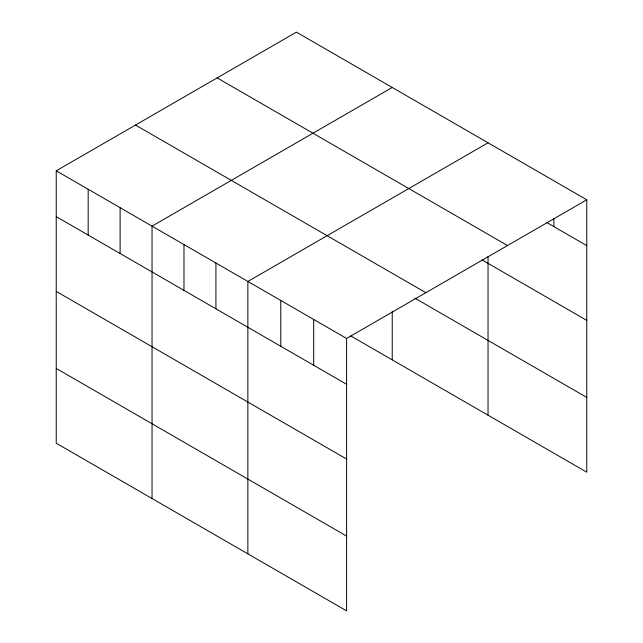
<?xml version="1.0" encoding="UTF-8"?>
<svg xmlns="http://www.w3.org/2000/svg" width="643" height="643" viewBox="0 0 643 643"><rect width="100%" height="100%" fill="white"/><g stroke="black" fill="none" stroke-linecap="round" stroke-linejoin="round"><path stroke-width="0.96" d="M56.23 170.813L346.593 338.451L346.593 610.85L56.23 443.212L56.23 170.813L296.407 32.15L586.77 199.788L586.77 472.187L350.797 335.943M392.23 87.472L152.045 226.135L152.045 498.534M488.045 142.794L247.868 281.457L247.868 553.856M346.593 338.451L586.77 199.788M546.936 222.607L586.77 245.602M217.149 77.907L507.512 245.546M482.009 259.885L586.77 320.375M135.488 125.055L425.851 292.694M414.671 298.055L586.77 397.414M56.23 216.635L346.593 384.265M56.23 291.4L346.593 459.038M56.23 368.439L346.593 536.077M553.864 218.636L553.864 226.601M488.045 256.493L488.045 415.185M392.23 311.662L392.23 359.863M313.68 319.458L313.68 365.272M280.774 300.458L280.774 346.272M215.927 263.019L215.927 308.833M183.986 244.573L183.986 290.395M120.112 207.697L120.112 253.511M88.171 189.259L88.171 235.073"/></g></svg>
